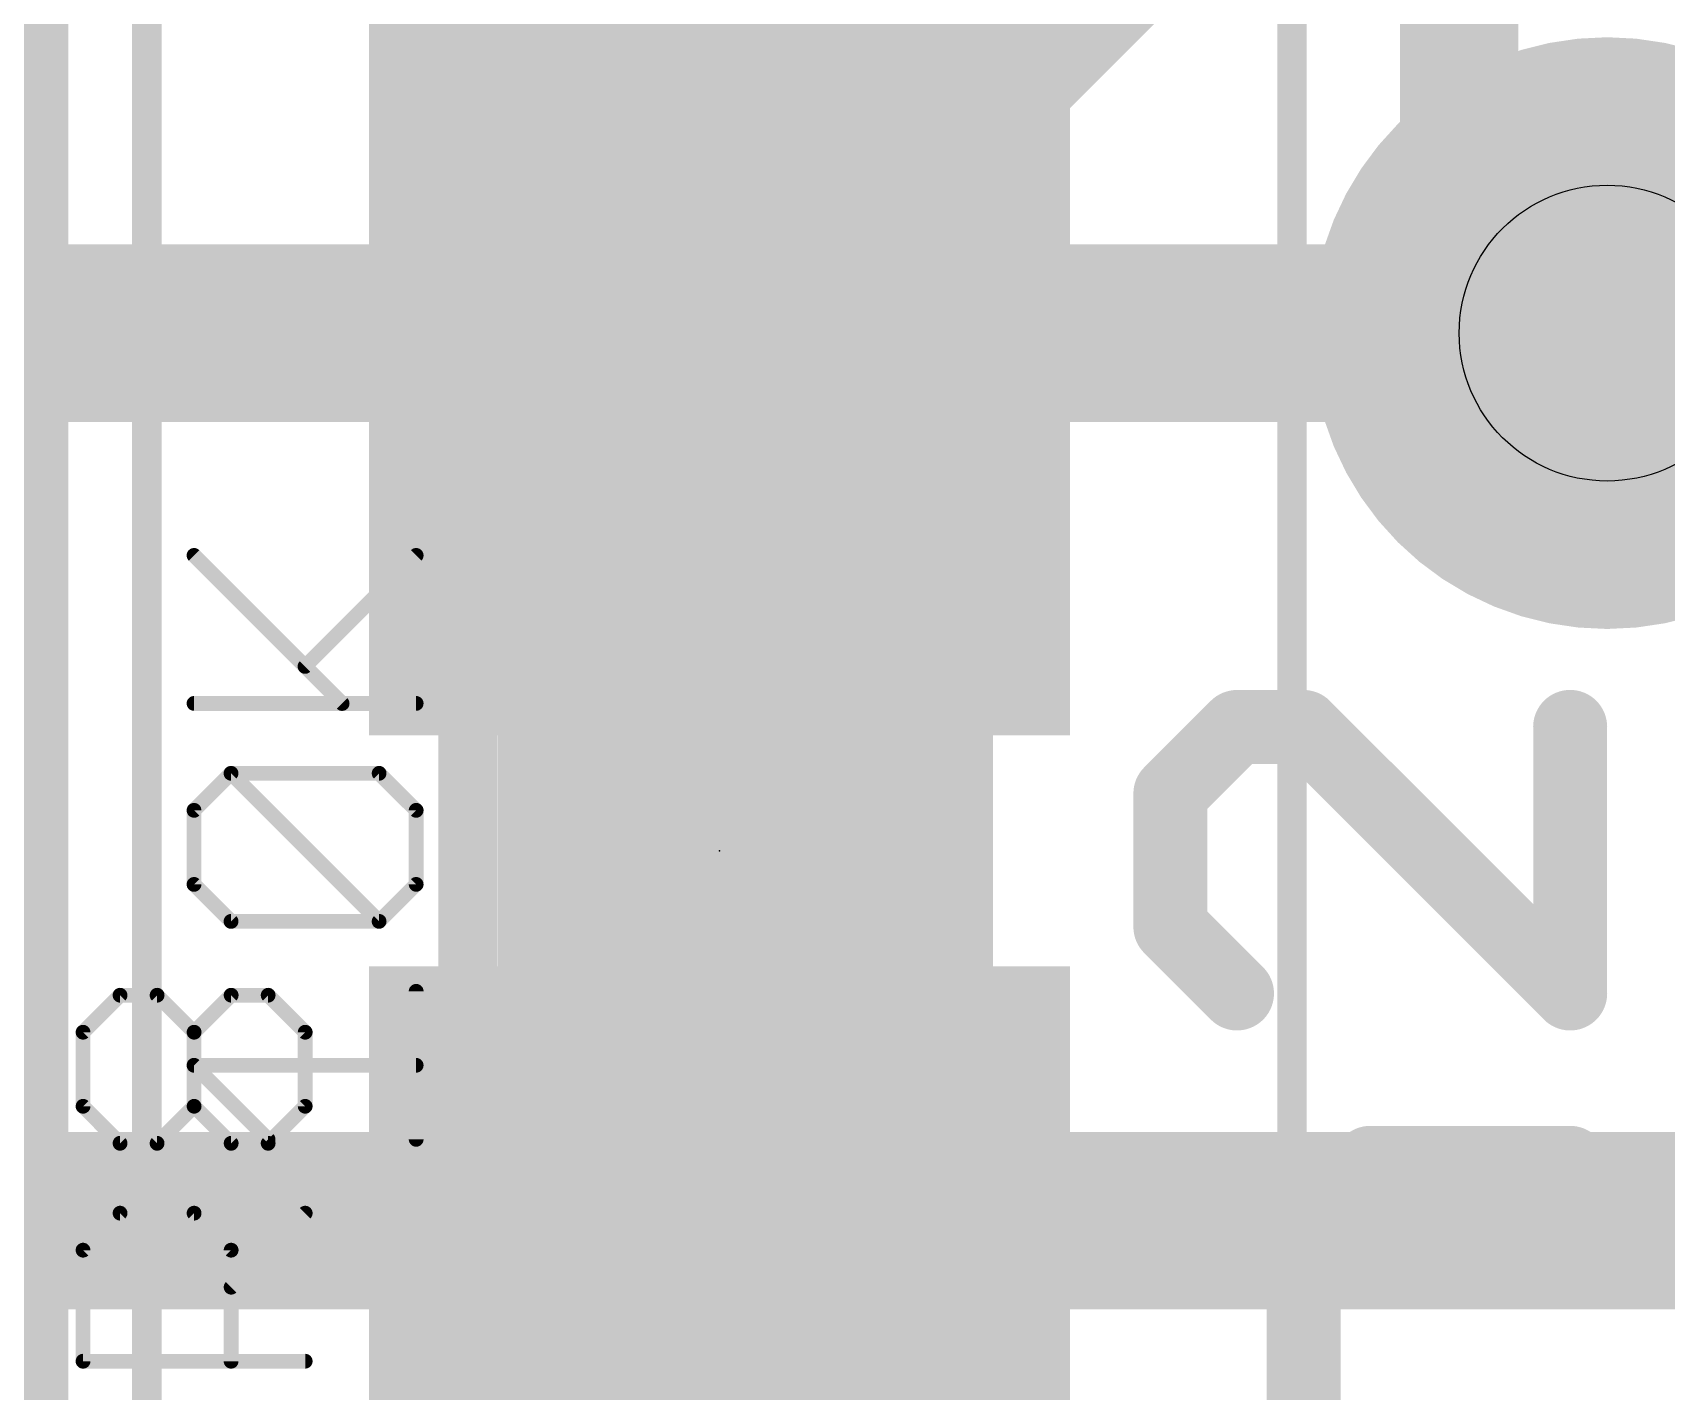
# Model space of a CAD drawing. Extents: x 0 to 108, y -11 to 13.
# Drawn here: x 7.711 to 10.516, y 7.073 to 9.406 of the extents above; entities that cross this region are included whole.
import ezdxf

# ---------------------------------------------------------------- set-up
doc = ezdxf.new("R2010")
doc.units = 0
for name, color, linetype in [('1', 12, 'CONTINUOUS'), ('16', 132, 'CONTINUOUS'), ('18', 110, 'CONTINUOUS'), ('21', 41, 'CONTINUOUS'), ('23', 53, 'CONTINUOUS'), ('25', 253, 'CONTINUOUS'), ('27', 1, 'CONTINUOUS'), ('29', 253, 'CONTINUOUS'), ('31', 4, 'CONTINUOUS'), ('35', 253, 'CONTINUOUS'), ('39', 12, 'CONTINUOUS'), ('44', 253, 'CONTINUOUS'), ('51', 53, 'CONTINUOUS')]:
    doc.layers.add(name, color=color, linetype=linetype)

# ---------------------------------------------------------------- blocks, each defined once
blk = doc.blocks.new('RECT')
blk.add_solid([(-0.5, -0.5), (0.5, -0.5), (-0.5, 0.5), (0.5, 0.5)])
blk = doc.blocks.new('ROUNDV')
at = {"const_width": 0.5}
blk.add_lwpolyline([(0, -0.25, 1), (0, 0.25, 1), (0, -0.25)], format="xyb", dxfattribs=at)

msp = doc.modelspace()

# ---------------------------------------------------------------- linework, layer by layer
at = {"layer": '1', "const_width": 0.3048}
for points in [[(8.89, 8.89), (11.43, 11.43)], [(7.62, 3.849), (7.62, 10.16)], [(8.89, 8.851), (8.89, 8.89)], [(10.414, 8.89), (11.85, 8.89)], [(8.89, 5.549), (8.89, 7.151)]]:
    msp.add_lwpolyline(points, dxfattribs=at)
at = {"layer": '1', "const_width": 0.1524}
for points in [[(8.9662, 8.89, 1), (8.8138, 8.89)], [(10.414, 8.9662, 1), (10.414, 8.8138)], [(8.8361, 8.9439, 1), (8.9439, 8.8361)], [(8.8138, 8.851, 1), (8.9662, 8.851)], [(8.9662, 7.151, 1), (8.8138, 7.151)]]:
    msp.add_lwpolyline(points, format="xyb", dxfattribs=at)
at = {"layer": '16', "const_width": 0.3048}
for points in [[(6.35, 8.89), (10.414, 8.89)], [(6.35, 7.366), (11.176, 7.366)]]:
    msp.add_lwpolyline(points, dxfattribs=at)
at = {"layer": '16', "const_width": 0.1524}
msp.add_lwpolyline([(10.414, 8.8138, 1), (10.414, 8.9662)], format="xyb", dxfattribs=at)
at = {"layer": '21'}
for points, const_width in [([(10.16, 12.7), (10.16, 8.89)], 0.2032), ([(9.7785, 8.2138), (9.6641, 8.0994)], 0.127), ([(9.8929, 8.2138), (9.7785, 8.2138)], 0.127), ([(10.3505, 7.7562), (9.8929, 8.2138)], 0.127), ([(10.3505, 8.2138), (10.3505, 7.7562)], 0.127), ([(9.6641, 8.0994), (9.6641, 7.8706)], 0.127), ([(9.6641, 7.8706), (9.7785, 7.7562)], 0.127), ([(9.8929, 7.3509), (10.0073, 7.4653)], 0.127), ([(10.0073, 7.4653), (10.3505, 7.4653)], 0.127), ([(9.8929, 7.0077), (9.8929, 7.3509)], 0.127)]:
    msp.add_lwpolyline(points, dxfattribs=dict(at, const_width=const_width))
for points, const_width in [([(10.1092, 8.89, 1), (10.2108, 8.89)], 0.1016), ([(9.7785, 8.2455, 1), (9.7785, 8.182)], 0.0635), ([(9.801, 8.1913, 1), (9.7561, 8.2362)], 0.0635), ([(9.9154, 8.2362, 1), (9.8705, 8.1913)], 0.0635), ([(9.8929, 8.182, 1), (9.8929, 8.2455)], 0.0635), ([(10.3823, 8.2138, 1), (10.3187, 8.2138)], 0.0635), ([(9.6959, 8.0994, 1), (9.6324, 8.0994)], 0.0635), ([(9.6417, 8.1218, 1), (9.6866, 8.0769)], 0.0635), ([(9.6866, 7.893, 1), (9.6417, 7.8481)], 0.0635), ([(9.6324, 7.8706, 1), (9.6959, 7.8706)], 0.0635), ([(9.7561, 7.7337, 1), (9.801, 7.7786)], 0.0635), ([(10.328, 7.7337, 1), (10.373, 7.7786)], 0.0635), ([(10.3187, 7.7562, 1), (10.3823, 7.7562)], 0.0635), ([(10.0073, 7.4971, 1), (10.0073, 7.4336)], 0.0635), ([(10.0298, 7.4429, 1), (9.9849, 7.4878)], 0.0635), ([(10.3505, 7.4336, 1), (10.3505, 7.4971)], 0.0635), ([(9.9247, 7.3509, 1), (9.8612, 7.3509)], 0.0635), ([(9.8705, 7.3734, 1), (9.9154, 7.3285)], 0.0635)]:
    msp.add_lwpolyline(points, format="xyb", dxfattribs=dict(at, const_width=const_width))
at = {"layer": '23'}
msp.add_point((8.89, 8.001), dxfattribs=at)
at = {"layer": '25', "const_width": 0.0254}
for points in [[(7.7975, 7.6896), (7.861, 7.7531)], [(7.861, 7.7531), (7.9246, 7.7531)], [(7.9246, 7.7531), (7.9881, 7.6896)], [(7.9881, 7.6896), (8.0517, 7.7531)], [(8.0517, 7.7531), (8.1152, 7.7531)], [(8.1152, 7.7531), (8.1788, 7.6896)], [(7.7975, 7.5625), (7.7975, 7.6896)], [(7.9881, 7.5625), (7.9881, 7.6896)], [(8.1788, 7.6896), (8.1788, 7.5625)], [(7.861, 7.4989), (7.7975, 7.5625)], [(7.9881, 7.5625), (7.9246, 7.4989)], [(8.0517, 7.4989), (7.9881, 7.5625)], [(8.1788, 7.5625), (8.1152, 7.4989)], [(7.9246, 7.4989), (7.861, 7.4989)], [(8.1152, 7.4989), (8.0517, 7.4989)], [(7.7975, 7.3154), (7.861, 7.3789)], [(7.861, 7.3789), (7.9881, 7.3789)], [(7.9881, 7.3789), (8.0517, 7.3154)], [(8.0517, 7.2518), (8.1788, 7.3789)], [(7.7975, 7.1247), (7.7975, 7.3154)], [(8.0517, 7.3154), (8.0517, 7.1247)], [(8.1788, 7.1247), (7.7975, 7.1247)]]:
    msp.add_lwpolyline(points, dxfattribs=at)
at = {"layer": '25', "const_width": 0.0127}
for points in [[(7.861, 7.7595, 1), (7.861, 7.7468)], [(7.8655, 7.7486, 1), (7.8565, 7.7576)], [(7.9291, 7.7576, 1), (7.9201, 7.7486)], [(7.9246, 7.7468, 1), (7.9246, 7.7595)], [(8.0517, 7.7595, 1), (8.0517, 7.7468)], [(8.0562, 7.7486, 1), (8.0472, 7.7576)], [(8.1197, 7.7576, 1), (8.1108, 7.7486)], [(8.1152, 7.7468, 1), (8.1152, 7.7595)], [(7.8038, 7.6896, 1), (7.7911, 7.6896)], [(7.793, 7.6941, 1), (7.802, 7.6851)], [(7.9945, 7.6896, 1), (7.9818, 7.6896)], [(7.9836, 7.6941, 1), (7.9926, 7.6851)], [(7.9836, 7.6851, 1), (7.9926, 7.6941)], [(8.1852, 7.6896, 1), (8.1725, 7.6896)], [(8.1743, 7.6851, 1), (8.1833, 7.6941)], [(7.802, 7.5669, 1), (7.793, 7.558)], [(7.9926, 7.5669, 1), (7.9836, 7.558)], [(7.9926, 7.558, 1), (7.9836, 7.5669)], [(8.1833, 7.558, 1), (8.1743, 7.5669)], [(7.7911, 7.5625, 1), (7.8038, 7.5625)], [(7.9818, 7.5625, 1), (7.9945, 7.5625)], [(8.1725, 7.5625, 1), (8.1852, 7.5625)], [(7.861, 7.5053, 1), (7.861, 7.4926)], [(7.8565, 7.4944, 1), (7.8655, 7.5034)], [(7.9201, 7.5034, 1), (7.9291, 7.4944)], [(7.9246, 7.4926, 1), (7.9246, 7.5053)], [(8.0517, 7.5053, 1), (8.0517, 7.4926)], [(8.0472, 7.4944, 1), (8.0562, 7.5034)], [(8.1108, 7.5034, 1), (8.1197, 7.4944)], [(8.1152, 7.4926, 1), (8.1152, 7.5053)], [(7.861, 7.3853, 1), (7.861, 7.3726)], [(7.8655, 7.3744, 1), (7.8565, 7.3834)], [(7.9926, 7.3834, 1), (7.9836, 7.3744)], [(7.9881, 7.3726, 1), (7.9881, 7.3853)], [(8.1833, 7.3744, 1), (8.1743, 7.3834)], [(7.8038, 7.3154, 1), (7.7911, 7.3154)], [(7.793, 7.3199, 1), (7.802, 7.3109)], [(8.058, 7.3154, 1), (8.0453, 7.3154)], [(8.0472, 7.3109, 1), (8.0562, 7.3199)], [(8.0472, 7.2563, 1), (8.0562, 7.2473)], [(7.7911, 7.1247, 1), (7.8038, 7.1247)], [(7.7975, 7.1311, 1), (7.7975, 7.1184)], [(8.0453, 7.1247, 1), (8.058, 7.1247)], [(8.1788, 7.1184, 1), (8.1788, 7.1311)]]:
    msp.add_lwpolyline(points, format="xyb", dxfattribs=at)
at = {"layer": '27', "const_width": 0.0254}
for points in [[(8.2422, 8.2541), (7.988, 8.5083)], [(8.1786, 8.3177), (8.3693, 8.5083)], [(7.988, 8.2541), (8.3693, 8.2541)], [(7.988, 8.0706), (8.0515, 8.1341)], [(8.0515, 8.1341), (8.3057, 8.1341)], [(8.3057, 7.8799), (8.0515, 8.1341)], [(8.3057, 8.1341), (8.3693, 8.0706)], [(7.988, 7.9435), (7.988, 8.0706)], [(8.3693, 8.0706), (8.3693, 7.9435)], [(8.0515, 7.8799), (7.988, 7.9435)], [(8.3693, 7.9435), (8.3057, 7.8799)], [(8.3057, 7.8799), (8.0515, 7.8799)], [(8.3693, 7.5057), (8.3693, 7.7599)], [(8.1151, 7.5057), (7.988, 7.6328)], [(7.988, 7.6328), (8.3693, 7.6328)]]:
    msp.add_lwpolyline(points, dxfattribs=at)
at = {"layer": '27', "const_width": 0.0127}
for points in [[(7.9925, 8.5128, 1), (7.9835, 8.5038)], [(8.3738, 8.5038, 1), (8.3648, 8.5128)], [(8.1741, 8.3222, 1), (8.1831, 8.3132)], [(7.988, 8.2605, 1), (7.988, 8.2478)], [(8.2377, 8.2496, 1), (8.2467, 8.2586)], [(8.3693, 8.2478, 1), (8.3693, 8.2605)], [(8.0515, 8.1405, 1), (8.0515, 8.1278)], [(8.056, 8.1386, 1), (8.047, 8.1296)], [(8.056, 8.1296, 1), (8.047, 8.1386)], [(8.3102, 8.1386, 1), (8.3013, 8.1296)], [(8.3057, 8.1278, 1), (8.3057, 8.1405)], [(7.9943, 8.0706, 1), (7.9816, 8.0706)], [(7.9835, 8.0751, 1), (7.9925, 8.0661)], [(8.3757, 8.0706, 1), (8.363, 8.0706)], [(8.3648, 8.0661, 1), (8.3738, 8.0751)], [(7.9816, 7.9435, 1), (7.9943, 7.9435)], [(7.9925, 7.9479, 1), (7.9835, 7.939)], [(8.363, 7.9435, 1), (8.3757, 7.9435)], [(8.3738, 7.939, 1), (8.3648, 7.9479)], [(8.0515, 7.8863, 1), (8.0515, 7.8736)], [(8.047, 7.8754, 1), (8.056, 7.8844)], [(8.3013, 7.8844, 1), (8.3102, 7.8754)], [(8.3013, 7.8754, 1), (8.3102, 7.8844)], [(8.3057, 7.8736, 1), (8.3057, 7.8863)], [(8.3757, 7.7599, 1), (8.363, 7.7599)], [(7.9925, 7.6373, 1), (7.9835, 7.6283)], [(7.988, 7.6392, 1), (7.988, 7.6265)], [(8.3693, 7.6265, 1), (8.3693, 7.6392)], [(8.1106, 7.5012, 1), (8.1196, 7.5102)], [(8.363, 7.5057, 1), (8.3757, 7.5057)]]:
    msp.add_lwpolyline(points, format="xyb", dxfattribs=at)
at = {"layer": '39', "const_width": 0.0508}
for points in [[(7.907, 6.528), (7.907, 9.474)], [(9.873, 9.474), (9.873, 6.528)]]:
    msp.add_lwpolyline(points, dxfattribs=at)
at = {"layer": '44'}
msp.add_circle((10.414, 8.89), 0.254, dxfattribs=at)
at = {"layer": '51', "const_width": 0.1016}
for points in [[(8.458, 7.645), (8.458, 8.357)], [(9.309, 7.645), (9.309, 8.357)]]:
    msp.add_lwpolyline(points, dxfattribs=at)
at = {"layer": '51', "const_width": 0.0508}
for points in [[(8.4834, 8.357, 1), (8.4326, 8.357)], [(9.3344, 8.357, 1), (9.2836, 8.357)], [(8.4326, 7.645, 1), (8.4834, 7.645)], [(9.2836, 7.645, 1), (9.3344, 7.645)]]:
    msp.add_lwpolyline(points, format="xyb", dxfattribs=at)

# ---------------------------------------------------------------- block references
at = {"layer": '1', "xscale": 1.1, "rotation": 90}
for p in [(8.89, 8.851), (8.89, 7.151)]:
    msp.add_blockref('RECT', p, dxfattribs=at)
at = {"layer": '18', "xscale": 1.016, "yscale": 1.016}
msp.add_blockref('ROUNDV', (10.414, 8.89), dxfattribs=at)
msp.add_blockref('ROUNDV', (10.414, 8.89), dxfattribs=at)
at = {"layer": '21', "xscale": 0.4572, "yscale": 0.762, "rotation": 90}
msp.add_blockref('RECT', (8.89, 8.001), dxfattribs=at)
at = {"layer": '29', "xscale": 1.3032, "yscale": 1.2032, "rotation": 90}
for p in [(8.89, 8.851), (8.89, 7.151)]:
    msp.add_blockref('RECT', p, dxfattribs=at)
at = {"layer": '31', "xscale": 1.1, "rotation": 90}
for p in [(8.89, 8.851), (8.89, 7.151)]:
    msp.add_blockref('RECT', p, dxfattribs=at)
at = {"layer": '35', "xscale": 0.3998, "yscale": 0.6, "rotation": 90}
msp.add_blockref('RECT', (8.89, 8.001), dxfattribs=at)
at = {"layer": '51', "xscale": 0.5001, "yscale": 0.95, "rotation": 90}
for p in [(8.8849, 8.5813), (8.8849, 7.4129)]:
    msp.add_blockref('RECT', p, dxfattribs=at)

doc.saveas('drawing.dxf')
